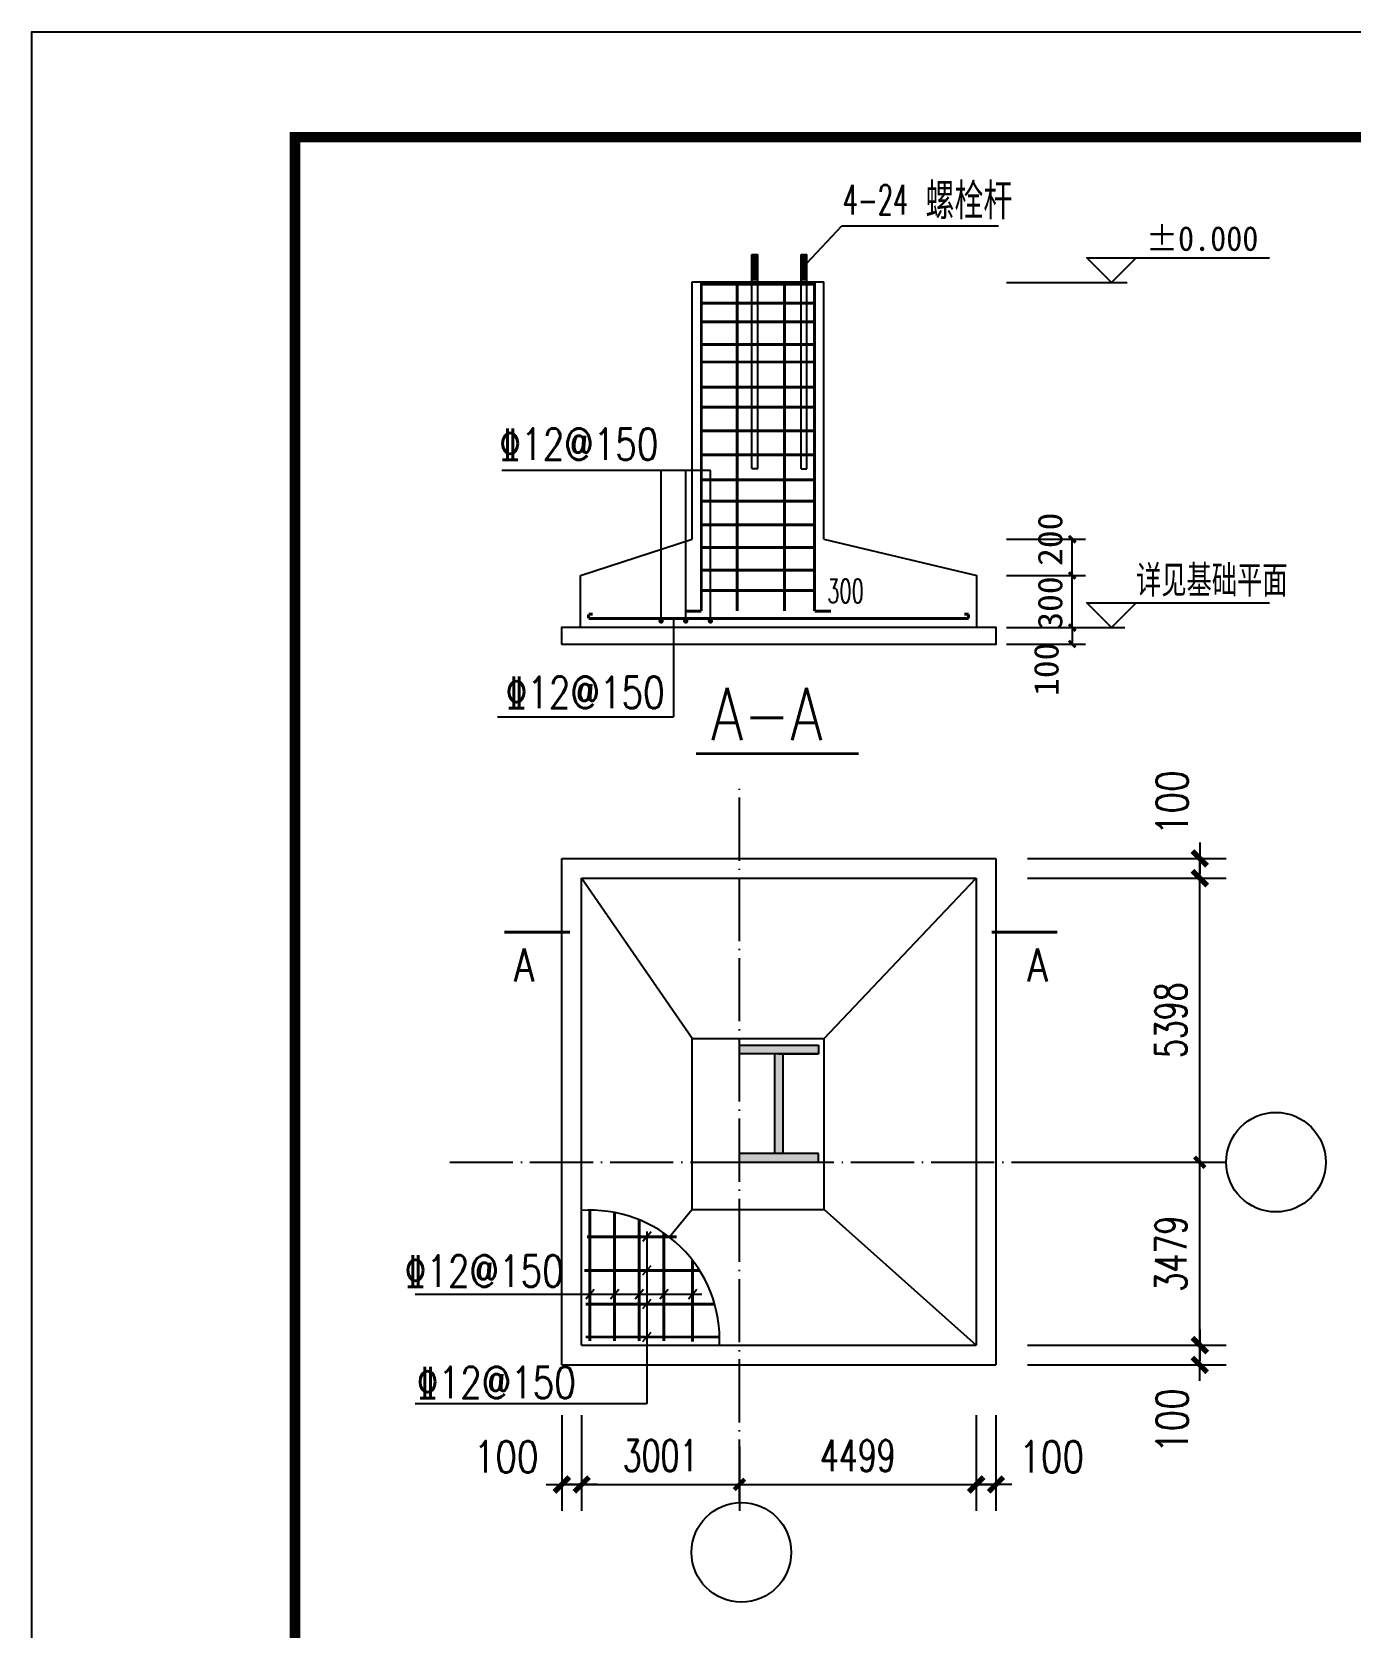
# Model space of a CAD drawing. Extents: x 36360094 to 36697644, y 75306 to 425482.
# Drawn here: x 36360094 to 36385147, y 306435 to 336757 of the extents above; entities that cross this region are included whole.
import ezdxf
from ezdxf.enums import TextEntityAlignment as Align

# ---------------------------------------------------------------- set-up
doc = ezdxf.new("R2010")
doc.units = 0
doc.header["$LTSCALE"] = 1000
doc.header["$MEASUREMENT"] = 0
doc.linetypes.add('ACAD_ISO04W100', pattern=[30.5, 24, -3, 0.5, -3])
doc.layers.get('0').update_dxf_attribs({"linetype": 'CONTINUOUS'})
doc.layers.get('DEFPOINTS').update_dxf_attribs({"linetype": 'CONTINUOUS'})
for name, color, linetype in [('201', 8, 'CONTINUOUS'), ('202', 1, 'CONTINUOUS'), ('205', 253, 'CONTINUOUS'), ('AXIS', 3, 'CONTINUOUS'), ('DOTE', 1, 'ACAD_ISO04W100'), ('JT', 2, 'CONTINUOUS'), ('PUB_DIM', 3, 'CONTINUOUS'), ('PUB_TEXT', 7, 'CONTINUOUS'), ('PUB_TITLE', 4, 'CONTINUOUS'), ('PUB_TX', 3, 'CONTINUOUS'), ('PUB_WZ', 7, 'CONTINUOUS'), ('ZAX1', 3, 'CONTINUOUS')]:
    doc.layers.add(name, color=color, linetype=linetype)
doc.styles.add('_HZTXT', font='txt.shx', dxfattribs={"width": 0.8, "bigfont": 'hztxt.shx'})
doc.styles.add('_ROMANS', font='romans__.ttf', dxfattribs={"width": 0.6})
doc.styles.add('_TCH_DIM_T3', font='SIMPLEX', dxfattribs={"width": 0.705882, "bigfont": 'GBCBIG'})
doc.styles.add('_TXT', font='SIMPLEX.shx', dxfattribs={"width": 0.6})
doc.styles.add('DIM_FONT', font='SIMPLEX.shx', dxfattribs={"width": 0.8})
doc.dimstyles.new('_TCH_ARCH&&200', dxfattribs={"dimtxt": 595, "dimasz": 200, "dimexe": 500, "dimexo": 600, "dimgap": 252.5, "dimtad": 1, "dimdec": 0, "dimzin": 0, "dimdsep": 46, "dimtxsty": '_TCH_DIM_T3', "dimblk": 'ARCHTICK', "dimcen": 0.09, "dimclrt": 7, "dimazin": 2, "dimtfac": 1, "dimtdec": 0, "dimtix": 1, "dimtmove": 2, "dimatfit": 3, "dimfxl": 0, "dimtolj": 1, "dimtzin": 0, "dimarcsym": 0})
doc.dimstyles.new('AXIS200', dxfattribs={"dimscale": 2, "dimtxt": 300, "dimasz": 1, "dimexe": 250, "dimexo": 300, "dimgap": 150, "dimtad": 1, "dimdec": 0, "dimzin": 0, "dimdsep": 46, "dimtxsty": 'DIM_FONT', "dimblk": '_DIMX', "dimcen": 0.09, "dimse1": 1, "dimse2": 1, "dimclrt": 7, "dimadec": 0, "dimazin": 0, "dimtfac": 1, "dimtdec": 0, "dimtix": 1, "dimtmove": 2, "dimatfit": 3, "dimldrblk": '_DIMX', "dimfxl": 0, "dimtolj": 1, "dimtzin": 0, "dimarcsym": 0})

# ---------------------------------------------------------------- blocks, each defined once
blk = doc.blocks.new('_DIMX')
blk.add_line((-150, 0), (150, 0))
at = {"const_width": 50}
blk.add_lwpolyline([(-70, -70), (70, 70)], dxfattribs=at)
blk = doc.blocks.new('*D115')
at = {"layer": 'AXIS', "color": 0, "lineweight": -2}
for p, q in [((36370166, 310464), (36370166, 308646)), ((36370541, 310464), (36370541, 308646)), ((36370164, 309146), (36370162, 309146)), ((36370166, 309146), (36370541, 309146)), ((36370543, 309146), (36370545, 309146))]:
    blk.add_line(p, q, dxfattribs=at)
at = {"layer": 'DEFPOINTS', "color": 0}
for p in [(36370166, 311064), (36370541, 311064), (36370541, 309146)]:
    blk.add_point(p, dxfattribs=at)
at = {"layer": 'AXIS', "color": 0, "lineweight": -2, "xscale": 2, "yscale": 2, "zscale": 2}
blk.add_blockref('_DIMX', (36370166, 309146), dxfattribs=at)
at = {"layer": 'AXIS', "color": 0, "lineweight": -2, "xscale": 2, "yscale": 2, "zscale": 2, "rotation": 180}
blk.add_blockref('_DIMX', (36370541, 309146), dxfattribs=at)
at = {"layer": 'AXIS', "color": 7, "insert": (36369108, 309672), "char_height": 600, "attachment_point": 5, "style": 'DIM_FONT'}
blk.add_mtext('\\A1;100', dxfattribs=at)
blk = doc.blocks.new('*D116')
at = {"layer": 'AXIS', "color": 0, "lineweight": -2}
for p, q in [((36378041, 310464), (36378041, 308646)), ((36378416, 310464), (36378416, 308646)), ((36378039, 309146), (36378037, 309146)), ((36378041, 309146), (36378416, 309146)), ((36378418, 309146), (36378420, 309146))]:
    blk.add_line(p, q, dxfattribs=at)
at = {"layer": 'DEFPOINTS', "color": 0}
for p in [(36378041, 311064), (36378416, 311064), (36378416, 309146)]:
    blk.add_point(p, dxfattribs=at)
at = {"layer": 'AXIS', "color": 0, "lineweight": -2, "xscale": 2, "yscale": 2, "zscale": 2}
blk.add_blockref('_DIMX', (36378041, 309146), dxfattribs=at)
at = {"layer": 'AXIS', "color": 0, "lineweight": -2, "xscale": 2, "yscale": 2, "zscale": 2, "rotation": 180}
blk.add_blockref('_DIMX', (36378416, 309146), dxfattribs=at)
at = {"layer": 'AXIS', "color": 7, "insert": (36379475, 309672), "char_height": 600, "attachment_point": 5, "style": 'DIM_FONT'}
blk.add_mtext('\\A1;100', dxfattribs=at)
blk = doc.blocks.new('*D117')
at = {"layer": 'AXIS', "color": 0, "lineweight": -2}
for p, q in [((36379016, 321046), (36382791, 321046)), ((36382291, 321048), (36382291, 321050)), ((36382291, 320671), (36382291, 321046)), ((36379016, 320671), (36382791, 320671)), ((36382291, 320669), (36382291, 320667))]:
    blk.add_line(p, q, dxfattribs=at)
at = {"layer": 'DEFPOINTS', "color": 0}
for p in [(36378416, 321046), (36382291, 321046), (36378416, 320671)]:
    blk.add_point(p, dxfattribs=at)
at = {"layer": 'AXIS', "color": 0, "lineweight": -2, "xscale": 2, "yscale": 2, "zscale": 2}
for p, rotation in [((36382291, 321046), 270), ((36382291, 320671), 90)]:
    blk.add_blockref('_DIMX', p, dxfattribs=dict(at, rotation=rotation))
at = {"layer": 'AXIS', "color": 7, "insert": (36381765, 322104), "char_height": 600, "attachment_point": 5, "rotation": 90, "style": 'DIM_FONT'}
blk.add_mtext('\\A1;100', dxfattribs=at)
blk = doc.blocks.new('*D118')
at = {"layer": 'AXIS', "color": 0, "lineweight": -2}
for p, q in [((36379016, 311794), (36382791, 311794)), ((36382291, 311796), (36382291, 311798)), ((36382291, 311419), (36382291, 311794)), ((36379016, 311419), (36382791, 311419)), ((36382291, 311417), (36382291, 311415))]:
    blk.add_line(p, q, dxfattribs=at)
at = {"layer": 'DEFPOINTS', "color": 0}
for p in [(36378416, 311794), (36382291, 311794), (36378416, 311419)]:
    blk.add_point(p, dxfattribs=at)
at = {"layer": 'AXIS', "color": 0, "lineweight": -2, "xscale": 2, "yscale": 2, "zscale": 2}
for p, rotation in [((36382291, 311794), 270), ((36382291, 311419), 90)]:
    blk.add_blockref('_DIMX', p, dxfattribs=dict(at, rotation=rotation))
at = {"layer": 'AXIS', "color": 7, "insert": (36381765, 310360), "char_height": 600, "attachment_point": 5, "rotation": 90, "style": 'DIM_FONT'}
blk.add_mtext('\\A1;100', dxfattribs=at)
blk = doc.blocks.new('_ArchTick')
at = {"color": 0, "linetype": 'ByBlock', "const_width": 0.4}
blk.add_lwpolyline([(-0.5, -0.5), (0.5, 0.5)], dxfattribs=at)
blk = doc.blocks.new('*D147')
at = {"layer": 'DEFPOINTS', "color": 0}
for p in [(36370541, 310464), (36373542, 310464), (36373542, 309146)]:
    blk.add_point(p, dxfattribs=at)
at = {"layer": 'PUB_DIM', "color": 0, "lineweight": -2}
for p, q in [((36370541, 309864), (36370541, 308646)), ((36373542, 309864), (36373542, 308646)), ((36370541, 309146), (36373542, 309146))]:
    blk.add_line(p, q, dxfattribs=at)
at = {"layer": 'PUB_DIM', "color": 0, "lineweight": -2, "xscale": 200, "yscale": 200, "zscale": 200, "rotation": 180}
blk.add_blockref('_ArchTick', (36370541, 309146), dxfattribs=at)
at = {"layer": 'PUB_DIM', "color": 0, "lineweight": -2, "xscale": 200, "yscale": 200, "zscale": 200}
blk.add_blockref('_ArchTick', (36373542, 309146), dxfattribs=at)
at = {"layer": 'PUB_DIM', "color": 7, "insert": (36372042, 309696), "char_height": 595, "attachment_point": 5, "style": '_TCH_DIM_T3'}
blk.add_mtext('\\A1;3001', dxfattribs=at)
blk = doc.blocks.new('*D148')
at = {"layer": 'DEFPOINTS', "color": 0}
for p in [(36373542, 310464), (36378041, 310464), (36378041, 309146)]:
    blk.add_point(p, dxfattribs=at)
at = {"layer": 'PUB_DIM', "color": 0, "lineweight": -2}
for p, q in [((36373542, 309864), (36373542, 308646)), ((36378041, 309864), (36378041, 308646)), ((36373542, 309146), (36378041, 309146))]:
    blk.add_line(p, q, dxfattribs=at)
at = {"layer": 'PUB_DIM', "color": 0, "lineweight": -2, "xscale": 200, "yscale": 200, "zscale": 200, "rotation": 180}
blk.add_blockref('_ArchTick', (36373542, 309146), dxfattribs=at)
at = {"layer": 'PUB_DIM', "color": 0, "lineweight": -2, "xscale": 200, "yscale": 200, "zscale": 200}
blk.add_blockref('_ArchTick', (36378041, 309146), dxfattribs=at)
at = {"layer": 'PUB_DIM', "color": 7, "insert": (36375792, 309696), "char_height": 595, "attachment_point": 5, "style": '_TCH_DIM_T3'}
blk.add_mtext('\\A1;4499', dxfattribs=at)
blk = doc.blocks.new('*D149')
at = {"layer": 'DEFPOINTS', "color": 0}
for p in [(36379016, 315272), (36382291, 315272), (36379016, 311794)]:
    blk.add_point(p, dxfattribs=at)
at = {"layer": 'PUB_DIM', "color": 0, "lineweight": -2}
for p, q in [((36379616, 315272), (36382791, 315272)), ((36382291, 311794), (36382291, 315272)), ((36379616, 311794), (36382791, 311794))]:
    blk.add_line(p, q, dxfattribs=at)
at = {"layer": 'PUB_DIM', "color": 0, "lineweight": -2, "xscale": 200, "yscale": 200, "zscale": 200}
for p, rotation in [((36382291, 315272), 90), ((36382291, 311794), 270)]:
    blk.add_blockref('_ArchTick', p, dxfattribs=dict(at, rotation=rotation))
at = {"layer": 'PUB_DIM', "color": 7, "insert": (36381741, 313533), "char_height": 595, "attachment_point": 5, "rotation": 90, "style": '_TCH_DIM_T3'}
blk.add_mtext('\\A1;3479', dxfattribs=at)
blk = doc.blocks.new('*D150')
at = {"layer": 'DEFPOINTS', "color": 0}
for p in [(36379016, 320671), (36382291, 320671), (36379016, 315272)]:
    blk.add_point(p, dxfattribs=at)
at = {"layer": 'PUB_DIM', "color": 0, "lineweight": -2}
for p, q in [((36379616, 320671), (36382791, 320671)), ((36382291, 315272), (36382291, 320671)), ((36379616, 315272), (36382791, 315272))]:
    blk.add_line(p, q, dxfattribs=at)
at = {"layer": 'PUB_DIM', "color": 0, "lineweight": -2, "xscale": 200, "yscale": 200, "zscale": 200}
for p, rotation in [((36382291, 320671), 90), ((36382291, 315272), 270)]:
    blk.add_blockref('_ArchTick', p, dxfattribs=dict(at, rotation=rotation))
at = {"layer": 'PUB_DIM', "color": 7, "insert": (36381741, 317971), "char_height": 595, "attachment_point": 5, "rotation": 90, "style": '_TCH_DIM_T3'}
blk.add_mtext('\\A1;5398', dxfattribs=at)

msp = doc.modelspace()

# ---------------------------------------------------------------- hatches: boundary and pattern name
h = msp.add_hatch(color=256)
h.paths.add_polyline_path([(36374291.5, 317495.5), (36373541.5, 317495.5), (36373541.5, 317332.7), (36374291.5, 317332.7)])
h.paths.add_polyline_path([(36375042.4, 317495.5), (36374291.5, 317495.5), (36374291.5, 317332.7), (36375042.4, 317332.7)])
h.paths.add_polyline_path([(36374370.2, 317332.7), (36374291.5, 317332.7), (36374291.5, 315435.1), (36374371.2, 315435.1)])
h.paths.add_polyline_path([(36374291.5, 317332.7), (36374214.6, 317332.7), (36374213.7, 315435.1), (36374291.5, 315435.1)])
h.paths.add_polyline_path([(36375042.4, 315435.1), (36374291.5, 315435.1), (36374291.5, 315272.3), (36375042.4, 315272.3)])
h.paths.add_polyline_path([(36374291.5, 315435.1), (36373542.4, 315435.1), (36373542.4, 315272.3), (36374291.5, 315272.3)])

# ---------------------------------------------------------------- linework, layer by layer
for p, q in [((36374824.8, 332363.3, 97.8), (36375488.4, 333072.7, 97.8)), ((36375488.4, 333072.7, 97.8), (36378463.5, 333072.7, 97.8)), ((36372642.4, 317622.5, 97.8), (36370541.5, 320670.5, 97.8)), ((36375150.7, 317622.5, 97.8), (36378041.5, 320670.5, 97.8)), ((36373541.5, 317332.7, 97.8), (36373541.5, 317495.5, 97.8)), ((36373542.4, 317457.7, 97.8), (36373542.4, 317495.5, 97.8)), ((36373542.4, 317495.5, 97.8), (36375042.4, 317495.5, 97.8)), ((36375042.4, 317495.5, 97.8), (36375042.4, 317332.7, 97.8)), ((36374291.5, 317332.7, 97.8), (36373541.5, 317332.7, 97.8)), ((36375042.4, 317332.7, 97.8), (36373542.4, 317332.7, 97.8)), ((36374213.7, 315435.1, 97.8), (36374214.6, 317332.8, 97.8)), ((36374291.5, 317332.7, 97.8), (36375041.5, 317332.7, 97.8)), ((36374371.2, 315435.1, 97.8), (36374370.2, 317332.8, 97.8)), ((36375042.4, 315435.1, 97.8), (36373542.4, 315435.1, 97.8)), ((36373542.4, 315272.3, 97.8), (36373542.4, 315435.1, 97.8)), ((36375042.4, 315272.3, 97.8), (36375042.4, 315435.1, 97.8)), ((36373542.4, 315272.3, 97.8), (36375042.4, 315272.3, 97.8)), ((36372642.4, 314372.3, 97.8), (36372213, 313845.3, 97.8)), ((36375150.7, 314372.3, 97.8), (36378041.5, 311793.7, 97.8))]:
    msp.add_line(p, q)
at = {"linetype": 'ACAD_ISO04W100'}
for p, q in [((36372642.4, 317622.5, 97.8), (36375150.7, 317622.5, 97.8)), ((36372642.4, 314372.3, 97.8), (36372642.4, 317622.5, 97.8)), ((36375150.7, 314372.3, 97.8), (36375150.7, 317622.5, 97.8)), ((36372642.4, 314372.3, 97.8), (36375150.7, 314372.3, 97.8))]:
    msp.add_line(p, q, dxfattribs=at)
at = {"layer": '201', "color": 2}
for p, q in [((36373777.2, 328458, 97.8), (36373777.2, 332522.9, 97.8)), ((36373889.7, 328458, 97.8), (36373889.7, 332522.9, 97.8)), ((36374712.3, 328452.1, 97.8), (36374712.3, 332522.9, 97.8)), ((36374824.8, 328452.1, 97.8), (36374824.8, 332522.9, 97.8)), ((36372642.4, 327113.3, 97.8), (36372642.4, 332005.9, 97.8)), ((36375143.6, 327113.3, 97.8), (36375143.6, 332005.9, 97.8)), ((36373777.2, 328458, 97.8), (36373889.7, 328458, 97.8)), ((36374712.3, 328452.1, 97.8), (36374824.8, 328452.1, 97.8)), ((36370518.7, 326424.3, 97.8), (36372642.4, 327113.3, 97.8)), ((36375143.6, 327113.3, 97.8), (36378051.3, 326424.3, 97.8)), ((36370518.7, 325434.5, 97.8), (36370518.7, 326424.3, 97.8)), ((36378051.3, 325434.5, 97.8), (36378051.3, 326424.3, 97.8))]:
    msp.add_line(p, q, dxfattribs=at)
at = {"layer": '201', "color": 2, "elevation": 97.8}
msp.add_lwpolyline([(36370160.9, 325122), (36378418.9, 325122), (36378418.9, 325434.5), (36370160.9, 325434.5), (36370160.9, 325122)], dxfattribs=at)
at = {"layer": '201'}
msp.add_arc((36370710.4, 311906.6, 97.8), 2452.8, 356.96183, 94.30315, dxfattribs=at)
at = {"layer": '202', "const_width": 56.2, "elevation": 97.8}
for points in [[(36372817.4, 325746.4), (36372817.4, 332005.9)], [(36373498, 325746.4), (36373498, 332005.9)], [(36374398, 325746.4), (36374398, 332005.9)], [(36374968.6, 325746.4), (36374968.6, 332005.9)], [(36372817.4, 331959.9), (36374968.6, 331959.9)], [(36372817.4, 331602.5), (36374968.6, 331602.5)], [(36372817.4, 331245.1), (36374968.6, 331245.1)], [(36372817.4, 330816.3), (36374968.6, 330816.3)], [(36372817.4, 330482.7), (36374968.6, 330482.7)], [(36372817.4, 330006.2), (36374968.6, 330006.2)], [(36372817.4, 329624.9), (36374968.6, 329624.9)], [(36372817.4, 329172.2), (36374968.6, 329172.2)], [(36372817.4, 328719.5), (36374968.6, 328719.5)], [(36372817.4, 328243), (36374968.6, 328243)], [(36372817.4, 327837.9), (36374968.6, 327837.9)], [(36372817.4, 327385.2), (36374968.6, 327385.2)], [(36372817.4, 326956.4), (36374968.6, 326956.4)], [(36372817.4, 326527.5), (36374968.6, 326527.5)], [(36372817.4, 326139.3), (36374968.6, 326139.3)], [(36370675, 325687.7), (36370753.1, 325687.7)], [(36370675, 325609.5), (36370675, 325687.7)], [(36372817.4, 325746.4), (36372504.9, 325746.4)], [(36374968.6, 325746.4), (36375281.1, 325746.4)], [(36377895.1, 325687.7), (36377817, 325687.7)], [(36377895.1, 325609.5), (36377895.1, 325687.7)], [(36370675, 325609.5), (36377895.1, 325609.5)], [(36370697.7, 311871.8), (36370697.7, 314359.4)], [(36371166.5, 311871.8), (36371166.5, 314316.6)], [(36371635.2, 311871.8), (36371635.2, 314178.4)], [(36370646.9, 313856.1), (36372350.8, 313856.1)], [(36372104, 311871.8), (36372104, 313925.1)], [(36370592.3, 313215.5), (36372784.8, 313215.5)], [(36372649.7, 311858.2), (36372649.7, 313408.3)], [(36370619.6, 312574.9), (36373070.4, 312574.9)], [(36370619.6, 311949.9), (36373162.8, 311949.9)]]:
    msp.add_lwpolyline(points, dxfattribs=at)
at = {"layer": '202', "const_width": 50, "elevation": 97.8}
for points in [[(36372077.2, 325559.5, 1), (36372027.2, 325559.5, 1), (36372077.2, 325559.5)], [(36372546, 325559.5, 1), (36372496, 325559.5, 1), (36372546, 325559.5)], [(36373014.7, 325559.5, 1), (36372964.7, 325559.5, 1), (36373014.7, 325559.5)]]:
    msp.add_lwpolyline(points, format="xyb", dxfattribs=at)
at = {"layer": '205'}
for p, q in [((36378615.8, 331995.8, 97.8), (36380912.2, 331995.8, 97.8)), ((36372052.2, 325559.5, 97.8), (36372052.2, 328421, 97.8)), ((36372521, 325559.5, 97.8), (36372521, 328421, 97.8)), ((36372989.7, 325559.5, 97.8), (36372989.7, 328421, 97.8)), ((36378615.8, 327113.3, 97.8), (36380115.8, 327113.3, 97.8)), ((36379865.8, 325434.5, 97.8), (36379865.8, 327113.3, 97.8)), ((36378615.8, 326424.9, 97.8), (36380115.8, 326424.9, 97.8)), ((36372286.6, 325609.5, 97.8), (36372286.6, 323737.8, 97.8)), ((36378615.8, 325434.5, 97.8), (36380115.8, 325434.5, 97.8)), ((36379865.8, 325434.5, 97.8), (36379865.8, 325122, 97.8)), ((36379865.8, 325434.5, 97.8), (36380865.8, 325434.5, 97.8)), ((36378615.8, 325122, 97.8), (36380115.8, 325122, 97.8)), ((36368944.9, 323737.8, 97.8), (36372286.6, 323737.8, 97.8))]:
    msp.add_line(p, q, dxfattribs=at)
at = {"layer": '205', "linetype": 'Continuous'}
for p, q in [((36370166.5, 311418.7, 97.8), (36370166.5, 321045.5, 97.8)), ((36370166.5, 321045.5, 97.8), (36378416.5, 321045.5, 97.8)), ((36378416.5, 321045.5, 97.8), (36378416.5, 311418.7, 97.8)), ((36370541.5, 311793.7, 97.8), (36370541.5, 320670.5, 97.8)), ((36370541.5, 320670.5, 97.8), (36378041.5, 320670.5, 97.8)), ((36378041.5, 320670.5, 97.8), (36378041.5, 311793.7, 97.8)), ((36370541.5, 311793.7, 97.8), (36378041.5, 311793.7, 97.8)), ((36370166.5, 311418.7, 97.8), (36378416.5, 311418.7, 97.8))]:
    msp.add_line(p, q, dxfattribs=at)
at = {"layer": '205', "elevation": 97.8}
for points in [[(36381084.5, 332464.6), (36380615.8, 331995.8), (36380147, 332464.6), (36383615.8, 332464.6)], [(36381084.5, 325903.3), (36380615.8, 325434.5), (36380147, 325903.3), (36383615.8, 325903.3)]]:
    msp.add_lwpolyline(points, dxfattribs=at)
at = {"layer": '205', "const_width": 56.2, "elevation": 97.8}
for points in [[(36379803.3, 327175.8), (36379928.3, 327050.8)], [(36379803.3, 326487.4), (36379928.3, 326362.4)], [(36379803.3, 325497), (36379928.3, 325372)], [(36379803.3, 325184.5), (36379928.3, 325059.5)], [(36372715.4, 323037.6), (36375807.5, 323037.6)]]:
    msp.add_lwpolyline(points, dxfattribs=at)
at = {"layer": 'DOTE', "ltscale": 0.05}
for p, q in [((36373542.4, 308801.6, 97.8), (36373542.4, 322370, 97.8)), ((36368034.7, 315272.3, 97.8), (36380370.7, 315272.3, 97.8))]:
    msp.add_line(p, q, dxfattribs=at)
at = {"layer": 'JT'}
for p, q in [((36373777.2, 332522.9, 97.8), (36373889.7, 332522.9, 97.8)), ((36373777.2, 332510.4, 97.8), (36373889.7, 332510.4, 97.8)), ((36373777.2, 332497.9, 97.8), (36373889.7, 332497.9, 97.8)), ((36373777.2, 332485.4, 97.8), (36373889.7, 332485.4, 97.8)), ((36373777.2, 332472.9, 97.8), (36373889.7, 332472.9, 97.8)), ((36373777.2, 332460.4, 97.8), (36373889.7, 332460.4, 97.8)), ((36373777.2, 332447.9, 97.8), (36373889.7, 332447.9, 97.8)), ((36373777.2, 332435.4, 97.8), (36373889.7, 332435.4, 97.8)), ((36373777.2, 332422.9, 97.8), (36373889.7, 332422.9, 97.8)), ((36373777.2, 332410.4, 97.8), (36373889.7, 332410.4, 97.8)), ((36373777.2, 332397.9, 97.8), (36373889.7, 332397.9, 97.8)), ((36373777.2, 332385.4, 97.8), (36373889.7, 332385.4, 97.8)), ((36373777.2, 332372.9, 97.8), (36373889.7, 332372.9, 97.8)), ((36373777.2, 332360.4, 97.8), (36373889.7, 332360.4, 97.8)), ((36373777.2, 332347.9, 97.8), (36373889.7, 332347.9, 97.8)), ((36373777.2, 332335.4, 97.8), (36373889.7, 332335.4, 97.8)), ((36374712.3, 332522.9, 97.8), (36374824.8, 332522.9, 97.8)), ((36374712.3, 332510.4, 97.8), (36374824.8, 332510.4, 97.8)), ((36374712.3, 332497.9, 97.8), (36374824.8, 332497.9, 97.8)), ((36374712.3, 332485.4, 97.8), (36374824.8, 332485.4, 97.8)), ((36374712.3, 332472.9, 97.8), (36374824.8, 332472.9, 97.8)), ((36374712.3, 332460.4, 97.8), (36374824.8, 332460.4, 97.8)), ((36374712.3, 332447.9, 97.8), (36374824.8, 332447.9, 97.8)), ((36374712.3, 332435.4, 97.8), (36374824.8, 332435.4, 97.8)), ((36374712.3, 332422.9, 97.8), (36374824.8, 332422.9, 97.8)), ((36374712.3, 332410.4, 97.8), (36374824.8, 332410.4, 97.8)), ((36374712.3, 332397.9, 97.8), (36374824.8, 332397.9, 97.8)), ((36374712.3, 332385.4, 97.8), (36374824.8, 332385.4, 97.8)), ((36374712.3, 332372.9, 97.8), (36374824.8, 332372.9, 97.8)), ((36374712.3, 332360.4, 97.8), (36374824.8, 332360.4, 97.8)), ((36374712.3, 332347.9, 97.8), (36374824.8, 332347.9, 97.8)), ((36374712.3, 332335.4, 97.8), (36374824.8, 332335.4, 97.8)), ((36373777.2, 332322.9, 97.8), (36373889.7, 332322.9, 97.8)), ((36373777.2, 332310.4, 97.8), (36373889.7, 332310.4, 97.8)), ((36373777.2, 332297.9, 97.8), (36373889.7, 332297.9, 97.8)), ((36373777.2, 332285.4, 97.8), (36373889.7, 332285.4, 97.8)), ((36373777.2, 332272.9, 97.8), (36373889.7, 332272.9, 97.8)), ((36373777.2, 332260.4, 97.8), (36373889.7, 332260.4, 97.8)), ((36373777.2, 332247.9, 97.8), (36373889.7, 332247.9, 97.8)), ((36373777.2, 332235.4, 97.8), (36373889.7, 332235.4, 97.8)), ((36373777.2, 332222.9, 97.8), (36373889.7, 332222.9, 97.8)), ((36373777.2, 332210.4, 97.8), (36373889.7, 332210.4, 97.8)), ((36373777.2, 332197.9, 97.8), (36373889.7, 332197.9, 97.8)), ((36373777.2, 332185.4, 97.8), (36373889.7, 332185.4, 97.8)), ((36373777.2, 332172.9, 97.8), (36373889.7, 332172.9, 97.8)), ((36373777.2, 332160.4, 97.8), (36373889.7, 332160.4, 97.8)), ((36373777.2, 332147.9, 97.8), (36373889.7, 332147.9, 97.8)), ((36373777.2, 332135.4, 97.8), (36373889.7, 332135.4, 97.8)), ((36373777.2, 332122.9, 97.8), (36373889.7, 332122.9, 97.8)), ((36373777.2, 332110.4, 97.8), (36373889.7, 332110.4, 97.8)), ((36373777.2, 332097.9, 97.8), (36373889.7, 332097.9, 97.8)), ((36373777.2, 332085.4, 97.8), (36373889.7, 332085.4, 97.8)), ((36373777.2, 332072.9, 97.8), (36373889.7, 332072.9, 97.8)), ((36373777.2, 332060.4, 97.8), (36373889.7, 332060.4, 97.8)), ((36373777.2, 332047.9, 97.8), (36373889.7, 332047.9, 97.8)), ((36374712.3, 332322.9, 97.8), (36374824.8, 332322.9, 97.8)), ((36374712.3, 332310.4, 97.8), (36374824.8, 332310.4, 97.8)), ((36374712.3, 332297.9, 97.8), (36374824.8, 332297.9, 97.8)), ((36374712.3, 332285.4, 97.8), (36374824.8, 332285.4, 97.8)), ((36374712.3, 332272.9, 97.8), (36374824.8, 332272.9, 97.8)), ((36374712.3, 332260.4, 97.8), (36374824.8, 332260.4, 97.8)), ((36374712.3, 332247.9, 97.8), (36374824.8, 332247.9, 97.8)), ((36374712.3, 332235.4, 97.8), (36374824.8, 332235.4, 97.8)), ((36374712.3, 332222.9, 97.8), (36374824.8, 332222.9, 97.8)), ((36374712.3, 332210.4, 97.8), (36374824.8, 332210.4, 97.8)), ((36374712.3, 332197.9, 97.8), (36374824.8, 332197.9, 97.8)), ((36374712.3, 332185.4, 97.8), (36374824.8, 332185.4, 97.8)), ((36374712.3, 332172.9, 97.8), (36374824.8, 332172.9, 97.8)), ((36374712.3, 332160.4, 97.8), (36374824.8, 332160.4, 97.8)), ((36374712.3, 332147.9, 97.8), (36374824.8, 332147.9, 97.8)), ((36374712.3, 332135.4, 97.8), (36374824.8, 332135.4, 97.8)), ((36374712.3, 332122.9, 97.8), (36374824.8, 332122.9, 97.8)), ((36374712.3, 332110.4, 97.8), (36374824.8, 332110.4, 97.8)), ((36374712.3, 332097.9, 97.8), (36374824.8, 332097.9, 97.8)), ((36374712.3, 332085.4, 97.8), (36374824.8, 332085.4, 97.8)), ((36374712.3, 332072.9, 97.8), (36374824.8, 332072.9, 97.8)), ((36374712.3, 332060.4, 97.8), (36374824.8, 332060.4, 97.8)), ((36374712.3, 332047.9, 97.8), (36374824.8, 332047.9, 97.8)), ((36372642.4, 332005.9, 97.8), (36375143.6, 332005.9, 97.8))]:
    msp.add_line(p, q, dxfattribs=at)
at = {"layer": 'PUB_TITLE'}
msp.add_lwpolyline([(36360094.2, 252757.1), (36360094.2, 336757.1), (36478894.2, 336757.1), (36478894.2, 252757.1)], close=True, dxfattribs=at)
at = {"layer": 'PUB_TITLE', "const_width": 200}
msp.add_lwpolyline([(36365094.2, 254757.1), (36476894.2, 254757.1), (36476894.2, 334757.1), (36365094.2, 334757.1)], close=True, dxfattribs=at)
at = {"layer": 'PUB_TX', "const_width": 62.5, "elevation": 97.8}
for points in [[(36369073.6, 319644.5), (36370323.6, 319644.5)], [(36379584.5, 319644.5), (36378334.5, 319644.5)]]:
    msp.add_lwpolyline(points, dxfattribs=at)
at = {"layer": 'ZAX1'}
for p, q in [((36372989.7, 328421, 97.8), (36369024.7, 328421, 97.8)), ((36371706.9, 313774.2, 97.8), (36371864.6, 313952.8, 97.8)), ((36371782.7, 313956, 97.8), (36371782.7, 310679, 97.8)), ((36371706.9, 313129.6, 97.8), (36371864.6, 313308.2, 97.8)), ((36367376.4, 312763.2, 97.8), (36372826, 312763.2, 97.8)), ((36370621.9, 312677.3, 97.8), (36370779.6, 312855.9, 97.8)), ((36371090.6, 312677.3, 97.8), (36371248.4, 312855.9, 97.8)), ((36371559.4, 312677.3, 97.8), (36371717.1, 312855.9, 97.8)), ((36371706.9, 312489.1, 97.8), (36371864.6, 312667.6, 97.8)), ((36372028.1, 312677.3, 97.8), (36372185.9, 312855.9, 97.8)), ((36372573.9, 312677.3, 97.8), (36372731.7, 312855.9, 97.8)), ((36371706.9, 311864.1, 97.8), (36371864.6, 312042.6, 97.8)), ((36371782.7, 310679, 97.8), (36367376.4, 310679, 97.8))]:
    msp.add_line(p, q, dxfattribs=at)
for centre in [(36383737.2, 315272.3, 97.8), (36373578.8, 307855.9, 97.8)]:
    msp.add_circle(centre, 946.4, dxfattribs=at)

# ---------------------------------------------------------------- texts
at = {"layer": '205', "width": 1.05231}
msp.add_text('%%p0.000', height=468.75, dxfattribs=at).set_placement((36381266.8, 332595.8, 97.8), (36383404.3, 332595.8, 97.8), align=Align.FIT)
at = {"layer": '205'}
for s, width, p, p2 in [('200', 0.925713, (36379678.3, 326607, 97.8), (36379678.3, 327619.5, 97.8)), ('300', 0.925713, (36379678.3, 325394.5, 97.8), (36379678.3, 326407, 97.8)), ('100', 1.079999, (36379606, 324135.4, 97.8), (36379606, 325147.9, 97.8))]:
    msp.add_text(s, height=468.75, rotation=90, dxfattribs=dict(at, width=width)).set_placement(p, p2, align=Align.FIT)
at = {"layer": '205', "style": '_HZTXT', "width": 0.8}
msp.add_text('详见基础平面', height=600, dxfattribs=at).set_placement((36381079.9, 326024.2))
at = {"layer": 'PUB_TEXT'}
for s, height, style, width, p in [('4-24', 562.5, '_ROMANS', 0.6, (36375504.2, 333287.3, 97.8)), ('螺栓杆', 687.5, '_HZTXT', 0.8, (36377078.2, 333195.9, 97.8)), ('A-A', 1000, '_TXT', 0.8, (36372999.3, 323291.7, 97.8))]:
    msp.add_text(s, height=height, dxfattribs=dict(at, style=style, width=width)).set_placement(p)
at = {"layer": 'PUB_TX', "style": 'DIM_FONT', "width": 0.8}
for p in [(36369448.6, 319019.5, 97.8), (36379209.5, 319019.5, 97.8)]:
    msp.add_text('A', height=625, dxfattribs=at).set_placement(p, align=Align.MIDDLE)
at = {"layer": 'PUB_WZ'}
for s, height, style, width, p in [('%%13212@150', 600, '_HZTXT', 0.8, (36368979.3, 328620, 97.8)), ('300', 450, '_TXT', 0.6, (36375210.3, 325904, 97.8)), ('%%13212@150', 600, '_HZTXT', 0.8, (36369097.6, 323901.4, 97.8)), ('%%13212@150', 600, '_HZTXT', 0.8, (36367179.6, 312903.1, 97.8)), ('%%13212@150', 600, '_HZTXT', 0.8, (36367409.9, 310785.5, 97.8))]:
    msp.add_text(s, height=height, dxfattribs=dict(at, style=style, width=width)).set_placement(p)

# ---------------------------------------------------------------- dimensions: what is measured, and where the dimension line sits
at = {"layer": 'AXIS'}
for base, p1, p2, angle, picture, middle in [((36382290.7, 321045.5, 97.8), (36378416.5, 320670.5, 97.8), (36378416.5, 321045.5, 97.8), 90, '*D117', (36381764.7, 322104, 97.8)), ((36382290.7, 311793.7, 97.8), (36378416.5, 311418.7, 97.8), (36378416.5, 311793.7, 97.8), 90, '*D118', (36381764.7, 310360.2, 97.8)), ((36370541.5, 309145.9, 97.8), (36370166.5, 311063.8, 97.8), (36370541.5, 311063.8, 97.8), 0, '*D115', (36369108, 309671.9, 97.8)), ((36378416.5, 309145.9, 97.8), (36378041.5, 311063.8, 97.8), (36378416.5, 311063.8, 97.8), 0, '*D116', (36379474.9, 309671.9, 97.8))]:
    dim = msp.add_linear_dim(base=base, p1=p1, p2=p2, angle=angle, text='100', dimstyle='AXIS200', override={"dimsah": 1, "dimse1": 0, "dimse2": 0}, dxfattribs=at)
    dim.commit()
    dim.dimension.update_dxf_attribs({"geometry": picture, "text_midpoint": middle, "dimtype": 129})
at = {"layer": 'PUB_DIM'}
for p1, p2, distance, picture, middle in [((36379016.5, 315272.3), (36379016.5, 320670.5), -3274.3, '*D150', (36381740.7, 317971.4)), ((36379016.5, 311793.7), (36379016.5, 315272.3), -3274.3, '*D149', (36381740.7, 313533)), ((36370541.5, 310463.8), (36373542.4, 310463.8), -1317.9, '*D147', (36372041.9, 309695.9)), ((36373542.4, 310463.8), (36378041.5, 310463.8), -1317.9, '*D148', (36375791.9, 309695.9))]:
    dim = msp.add_aligned_dim(p1=p1, p2=p2, distance=distance, dimstyle='_TCH_ARCH&&200', dxfattribs=at)
    dim.commit()
    dim.dimension.update_dxf_attribs({"geometry": picture, "text_midpoint": middle})

doc.saveas('drawing.dxf')
